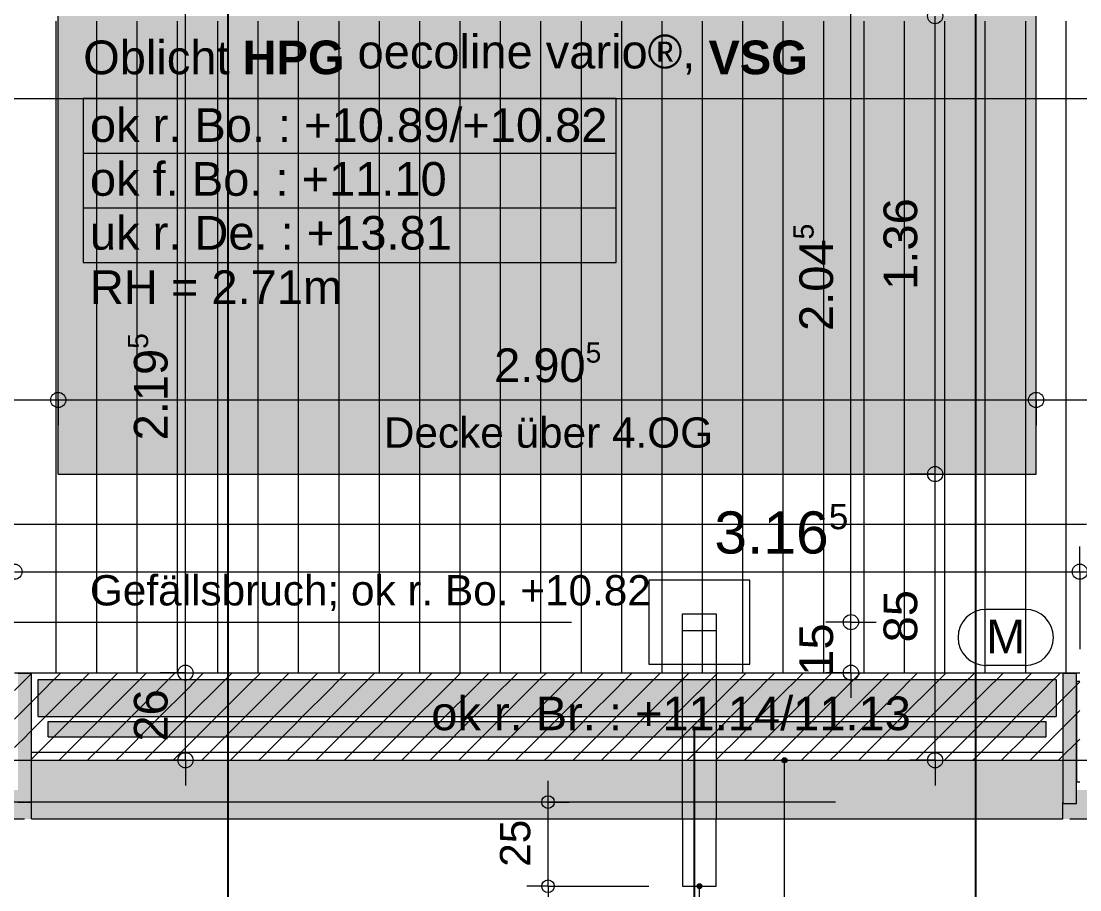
# Model space of a CAD drawing. Header units: metres. Extents: x 0.003 to 0.843, y 0.003 to 0.597.
# Drawn here: x 0.3917 to 0.4546, y 0.1042 to 0.1558 of the extents above; entities that cross this region are included whole.
import ezdxf

# ---------------------------------------------------------------- set-up
doc = ezdxf.new("R2010")
doc.units = ezdxf.units.M
for name, pattern in [('AUSGEZOGEN', [0]), ('KURZGESTRICHELT', [0.0025, 0.0015, -0.001]), ('LINIE_17', [0.0005, 0, -0.0005]), ('LINIE_23', [0.0079, 0.004, -0.0013, 0, -0.0013, 0, -0.0013]), ('PHANTOM', [63.5, 31.75, -6.35, 6.35, -6.35, 6.35, -6.35]), ('PUNKT', [6.35, 0, -6.35]), ('RAND', [44.45, 12.7, -6.35, 12.7, -6.35, 0, -6.35]), ('STRICHPUNKT', [25.4, 12.7, -6.35, 0, -6.35]), ('VERDECKT', [9.525, 6.35, -3.175])]:
    doc.linetypes.add(name, pattern=pattern)
for name, color, linetype, lineweight in [('Allgemein', 7, 'AUSGEZOGEN', 18), ('Ausbau Raeume', 7, 'AUSGEZOGEN', 18), ('Bauachsen grob', 7, 'RAND', 13), ('Beton Ansicht', 7, 'AUSGEZOGEN', 13), ('Beton verdeckt vorne', 7, 'KURZGESTRICHELT', 13), ('Bodenplatte', 7, 'AUSGEZOGEN', 18), ('Decke', 7, 'AUSGEZOGEN', 35), ('Detailmasse', 7, 'AUSGEZOGEN', 13), ('Dichtung', 240, 'AUSGEZOGEN', 13), ('Elektro Text', 2, 'AUSGEZOGEN', 18), ('Holz Fassadenverkleidung', 7, 'AUSGEZOGEN', 18), ('Holzgelaender', 7, 'AUSGEZOGEN', 25), ('Konstruktion oben', 7, 'VERDECKT', 13), ('Rolladen', 7, 'AUSGEZOGEN', 13), ('Schnittbegrenzung', 7, 'AUSGEZOGEN', 13), ('Spengler', 7, 'AUSGEZOGEN', 18), ('Text Koten', 7, 'AUSGEZOGEN', 25), ('Text Werkplan Ausfuehrung', 7, 'AUSGEZOGEN', 25), ('Unterkonstruktion', 7, 'AUSGEZOGEN', 18), ('Vermassung Decke', 180, 'VERDECKT', 25), ('Werkplan- Ausfuehrungsmasse', 7, 'AUSGEZOGEN', 13)]:
    doc.layers.add(name, color=color, linetype=linetype, lineweight=lineweight)
doc.layers.add('Entwaesserungsb._ Retentionb', color=7, linetype='AUSGEZOGEN', lineweight=25, true_color=0x494949)
doc.styles.add('ARIAL', font='ARIAL.TTF')

msp = doc.modelspace()

# ---------------------------------------------------------------- hatches: boundary and pattern name
at = {"layer": 'Allgemein', "linetype": 'AUSGEZOGEN', "lineweight": 13}
for points in [[(0.39146, 0.117057), (0.39146, 0.109417), (0.39226, 0.109417), (0.39226, 0.117057)], [(0.45436, 0.109337), (0.45436, 0.117057), (0.45356, 0.117057), (0.45356, 0.109337)]]:
    msp.add_hatch(color=32, dxfattribs=at).paths.add_polyline_path(points)
at = {"layer": 'Decke', "linetype": 'RAND', "lineweight": 18, "true_color": 0xedf5de}
msp.add_hatch(color=7, dxfattribs=at).paths.add_polyline_path([(0.39386, 0.156097), (0.39386, 0.128897), (0.45196, 0.128897), (0.45196, 0.156097)])
at = {"layer": 'Holzgelaender', "linetype": 'AUSGEZOGEN', "lineweight": 13, "true_color": 0xe3e3e3}
msp.add_hatch(color=254, dxfattribs=at).paths.add_polyline_path([(0.39326, 0.114197), (0.39326, 0.113297), (0.45256, 0.113297), (0.45256, 0.114197)])
at = {"layer": 'Rolladen', "linetype": 'AUSGEZOGEN', "lineweight": 13, "true_color": 0xf2edfc}
msp.add_hatch(color=7, dxfattribs=at).paths.add_polyline_path([(0.39266, 0.116697), (0.39266, 0.114497), (0.45316, 0.114497), (0.45316, 0.116697)])
at = {"layer": 'Spengler', "linetype": 'AUSGEZOGEN', "lineweight": 13, "true_color": 0xfafafa}
for points in [[(0.39226, 0.111897), (0.39226, 0.108417), (0.45356, 0.108417), (0.45356, 0.111897)], [(0.39146, 0.110137), (0.38076, 0.110137), (0.38076, 0.109417), (0.37996, 0.109417), (0.37996, 0.108417), (0.39226, 0.108417), (0.39226, 0.109417), (0.39146, 0.109417)], [(0.50236, 0.110137), (0.45436, 0.110137), (0.45436, 0.109417), (0.45356, 0.109417), (0.45356, 0.108417), (0.50316, 0.108417), (0.50316, 0.109417), (0.50236, 0.109417)]]:
    msp.add_hatch(color=7, dxfattribs=at).paths.add_polyline_path(points)
at = {"layer": 'Text Koten', "linetype": 'AUSGEZOGEN', "lineweight": 13, "true_color": 0xf1f1f1}
msp.add_hatch(color=7, dxfattribs=at).paths.add_polyline_path([(0.39534, 0.151197), (0.39534, 0.141464), (0.427007, 0.141464), (0.427007, 0.151197)])
at = {"layer": 'Text Werkplan Ausfuehrung', "linetype": 'AUSGEZOGEN', "lineweight": 13, "true_color": 0xff8c8c}
for points in [[(0.436867, 0.111897), (0.437167, 0.111897), (0.437146, 0.111972)], [(0.436867, 0.111897), (0.437146, 0.111972), (0.436888, 0.111972)], [(0.436888, 0.111972), (0.437146, 0.111972), (0.437092, 0.112026)], [(0.436888, 0.111972), (0.437092, 0.112026), (0.436942, 0.112026)], [(0.436942, 0.112026), (0.437092, 0.112026), (0.437017, 0.112047)], [(0.436888, 0.111822), (0.437167, 0.111897), (0.436867, 0.111897)], [(0.436888, 0.111822), (0.437146, 0.111822), (0.437167, 0.111897)], [(0.436942, 0.111768), (0.437146, 0.111822), (0.436888, 0.111822)], [(0.436942, 0.111768), (0.437092, 0.111768), (0.437146, 0.111822)], [(0.437092, 0.111768), (0.436942, 0.111768), (0.437017, 0.111747)]]:
    msp.add_hatch(color=11, dxfattribs=at).paths.add_polyline_path(points)
at = {"layer": 'Text Werkplan Ausfuehrung', "linetype": 'AUSGEZOGEN', "lineweight": 13}
for points in [[(0.43181, 0.104417), (0.43211, 0.104417), (0.432089, 0.104492)], [(0.43181, 0.104417), (0.432089, 0.104492), (0.431831, 0.104492)], [(0.431831, 0.104492), (0.432089, 0.104492), (0.432035, 0.104546)], [(0.431831, 0.104492), (0.432035, 0.104546), (0.431885, 0.104546)], [(0.431885, 0.104546), (0.432035, 0.104546), (0.43196, 0.104567)], [(0.431831, 0.104342), (0.43211, 0.104417), (0.43181, 0.104417)], [(0.431831, 0.104342), (0.432089, 0.104342), (0.43211, 0.104417)], [(0.431885, 0.104288), (0.432089, 0.104342), (0.431831, 0.104342)], [(0.431885, 0.104288), (0.432035, 0.104288), (0.432089, 0.104342)], [(0.432035, 0.104288), (0.431885, 0.104288), (0.43196, 0.104267)]]:
    msp.add_hatch(color=240, dxfattribs=at).paths.add_polyline_path(points)

# ---------------------------------------------------------------- linework, layer by layer
at = {"layer": 'Allgemein', "color": 7, "linetype": 'AUSGEZOGEN', "lineweight": 13}
for p, q in [((0.39226, 0.117057), (0.39146, 0.117057)), ((0.39226, 0.109417), (0.39226, 0.117057)), ((0.45436, 0.117057), (0.45356, 0.117057)), ((0.45356, 0.117057), (0.45356, 0.109337)), ((0.45436, 0.116577), (0.45436, 0.117057)), ((0.45436, 0.111097), (0.45436, 0.116577)), ((0.45436, 0.110617), (0.45436, 0.111097)), ((0.45436, 0.109337), (0.45436, 0.110617)), ((0.39146, 0.109417), (0.39226, 0.109417)), ((0.45356, 0.109337), (0.45436, 0.109337))]:
    msp.add_line(p, q, dxfattribs=at)
at = {"layer": 'Ausbau Raeume', "color": 254, "linetype": 'AUSGEZOGEN', "lineweight": 18}
for p, q in [((0.393742, 0.148603), (0.393742, 0.155789)), ((0.396142, 0.148603), (0.396142, 0.155789)), ((0.398542, 0.148603), (0.398542, 0.155789)), ((0.400942, 0.148603), (0.400942, 0.155789)), ((0.403342, 0.148603), (0.403342, 0.155789)), ((0.405742, 0.148603), (0.405742, 0.155789)), ((0.408142, 0.148603), (0.408142, 0.155789)), ((0.410542, 0.148603), (0.410542, 0.155789)), ((0.412942, 0.148603), (0.412942, 0.155789)), ((0.415342, 0.148603), (0.415342, 0.155789)), ((0.417742, 0.148603), (0.417742, 0.155789)), ((0.420142, 0.148603), (0.420142, 0.155789)), ((0.422542, 0.148603), (0.422542, 0.155789)), ((0.424942, 0.148603), (0.424942, 0.155789)), ((0.427342, 0.148603), (0.427342, 0.155789)), ((0.429742, 0.148603), (0.429742, 0.155789)), ((0.432142, 0.148603), (0.432142, 0.155789)), ((0.434542, 0.148603), (0.434542, 0.155789)), ((0.436942, 0.148603), (0.436942, 0.155789)), ((0.439342, 0.148603), (0.439342, 0.155789)), ((0.441742, 0.148603), (0.441742, 0.155789)), ((0.444142, 0.148603), (0.444142, 0.155789)), ((0.446542, 0.148603), (0.446542, 0.155789)), ((0.448942, 0.148603), (0.448942, 0.155789)), ((0.451342, 0.148603), (0.451342, 0.155789)), ((0.453742, 0.148603), (0.453742, 0.155789)), ((0.393742, 0.141403), (0.393742, 0.148589)), ((0.396142, 0.141403), (0.396142, 0.148589)), ((0.398542, 0.141403), (0.398542, 0.148589)), ((0.400942, 0.141403), (0.400942, 0.148589)), ((0.403342, 0.141403), (0.403342, 0.148589)), ((0.405742, 0.141403), (0.405742, 0.148589)), ((0.408142, 0.141403), (0.408142, 0.148589)), ((0.410542, 0.141403), (0.410542, 0.148589)), ((0.412942, 0.141403), (0.412942, 0.148589)), ((0.415342, 0.141403), (0.415342, 0.148589)), ((0.417742, 0.141403), (0.417742, 0.148589)), ((0.420142, 0.141403), (0.420142, 0.148589)), ((0.422542, 0.141403), (0.422542, 0.148589)), ((0.424942, 0.141403), (0.424942, 0.148589)), ((0.427342, 0.141403), (0.427342, 0.148589)), ((0.429742, 0.141403), (0.429742, 0.148589)), ((0.432142, 0.141403), (0.432142, 0.148589)), ((0.434542, 0.141403), (0.434542, 0.148589)), ((0.436942, 0.141403), (0.436942, 0.148589)), ((0.439342, 0.141403), (0.439342, 0.148589)), ((0.441742, 0.141403), (0.441742, 0.148589)), ((0.444142, 0.141403), (0.444142, 0.148589)), ((0.446542, 0.141403), (0.446542, 0.148589)), ((0.448942, 0.141403), (0.448942, 0.148589)), ((0.451342, 0.141403), (0.451342, 0.148589)), ((0.453742, 0.141403), (0.453742, 0.148589)), ((0.393742, 0.134203), (0.393742, 0.141389)), ((0.396142, 0.134203), (0.396142, 0.141389)), ((0.398542, 0.134203), (0.398542, 0.141389)), ((0.400942, 0.134203), (0.400942, 0.141389)), ((0.403342, 0.134203), (0.403342, 0.141389)), ((0.405742, 0.134203), (0.405742, 0.141389)), ((0.408142, 0.134203), (0.408142, 0.141389)), ((0.410542, 0.134203), (0.410542, 0.141389)), ((0.412942, 0.134203), (0.412942, 0.141389)), ((0.415342, 0.134203), (0.415342, 0.141389)), ((0.417742, 0.134203), (0.417742, 0.141389)), ((0.420142, 0.134203), (0.420142, 0.141389)), ((0.422542, 0.134203), (0.422542, 0.141389)), ((0.424942, 0.134203), (0.424942, 0.141389)), ((0.427342, 0.134203), (0.427342, 0.141389)), ((0.429742, 0.134203), (0.429742, 0.141389)), ((0.432142, 0.134203), (0.432142, 0.141389)), ((0.434542, 0.134203), (0.434542, 0.141389)), ((0.436942, 0.134203), (0.436942, 0.141389)), ((0.439342, 0.134203), (0.439342, 0.141389)), ((0.441742, 0.134203), (0.441742, 0.141389)), ((0.444142, 0.134203), (0.444142, 0.141389)), ((0.446542, 0.134203), (0.446542, 0.141389)), ((0.448942, 0.134203), (0.448942, 0.141389)), ((0.451342, 0.134203), (0.451342, 0.141389)), ((0.453742, 0.134203), (0.453742, 0.141389)), ((0.393742, 0.127003), (0.393742, 0.134189)), ((0.396142, 0.127003), (0.396142, 0.134189)), ((0.398542, 0.127003), (0.398542, 0.134189)), ((0.400942, 0.127003), (0.400942, 0.134189)), ((0.403342, 0.127003), (0.403342, 0.134189)), ((0.405742, 0.127003), (0.405742, 0.134189)), ((0.408142, 0.127003), (0.408142, 0.134189)), ((0.410542, 0.127003), (0.410542, 0.134189)), ((0.412942, 0.127003), (0.412942, 0.134189)), ((0.415342, 0.127003), (0.415342, 0.134189)), ((0.417742, 0.127003), (0.417742, 0.134189)), ((0.420142, 0.127003), (0.420142, 0.134189)), ((0.422542, 0.127003), (0.422542, 0.134189)), ((0.424942, 0.127003), (0.424942, 0.134189)), ((0.427342, 0.127003), (0.427342, 0.134189)), ((0.429742, 0.127003), (0.429742, 0.134189)), ((0.432142, 0.127003), (0.432142, 0.134189)), ((0.434542, 0.127003), (0.434542, 0.134189)), ((0.436942, 0.127003), (0.436942, 0.134189)), ((0.439342, 0.127003), (0.439342, 0.134189)), ((0.441742, 0.127003), (0.441742, 0.134189)), ((0.444142, 0.127003), (0.444142, 0.134189)), ((0.446542, 0.127003), (0.446542, 0.134189)), ((0.448942, 0.127003), (0.448942, 0.134189)), ((0.451342, 0.127003), (0.451342, 0.134189)), ((0.453742, 0.127003), (0.453742, 0.134189)), ((0.393742, 0.119803), (0.393742, 0.126989)), ((0.396142, 0.119803), (0.396142, 0.126989)), ((0.398542, 0.119803), (0.398542, 0.126989)), ((0.400942, 0.119803), (0.400942, 0.126989)), ((0.403342, 0.119803), (0.403342, 0.126989)), ((0.405742, 0.119803), (0.405742, 0.126989)), ((0.408142, 0.119803), (0.408142, 0.126989)), ((0.410542, 0.119803), (0.410542, 0.126989)), ((0.412942, 0.119803), (0.412942, 0.126989)), ((0.415342, 0.119803), (0.415342, 0.126989)), ((0.417742, 0.119803), (0.417742, 0.126989)), ((0.420142, 0.119803), (0.420142, 0.126989)), ((0.422542, 0.119803), (0.422542, 0.126989)), ((0.424942, 0.119803), (0.424942, 0.126989)), ((0.427342, 0.119803), (0.427342, 0.126989)), ((0.429742, 0.119803), (0.429742, 0.126989)), ((0.432142, 0.119803), (0.432142, 0.126989)), ((0.434542, 0.119803), (0.434542, 0.126989)), ((0.436942, 0.119803), (0.436942, 0.126989)), ((0.439342, 0.119803), (0.439342, 0.126989)), ((0.441742, 0.119803), (0.441742, 0.126989)), ((0.444142, 0.119803), (0.444142, 0.126989)), ((0.446542, 0.119803), (0.446542, 0.126989)), ((0.448942, 0.119803), (0.448942, 0.126989)), ((0.451342, 0.119803), (0.451342, 0.126989)), ((0.453742, 0.119803), (0.453742, 0.126989)), ((0.393742, 0.117097), (0.393742, 0.119789)), ((0.396142, 0.117097), (0.396142, 0.119789)), ((0.398542, 0.117097), (0.398542, 0.119789)), ((0.400942, 0.117097), (0.400942, 0.119789)), ((0.403342, 0.117097), (0.403342, 0.119789)), ((0.405742, 0.117097), (0.405742, 0.119789)), ((0.408142, 0.117097), (0.408142, 0.119789)), ((0.410542, 0.117097), (0.410542, 0.119789)), ((0.412942, 0.117097), (0.412942, 0.119789)), ((0.415342, 0.117097), (0.415342, 0.119789)), ((0.417742, 0.117097), (0.417742, 0.119789)), ((0.420142, 0.117097), (0.420142, 0.119789)), ((0.422542, 0.117097), (0.422542, 0.119789)), ((0.424942, 0.117097), (0.424942, 0.119789)), ((0.427342, 0.117097), (0.427342, 0.119789)), ((0.429742, 0.117097), (0.429742, 0.119789)), ((0.432142, 0.117097), (0.432142, 0.119789)), ((0.434542, 0.117097), (0.434542, 0.119789)), ((0.436942, 0.117097), (0.436942, 0.119789)), ((0.439342, 0.117097), (0.439342, 0.119789)), ((0.441742, 0.117097), (0.441742, 0.119789)), ((0.444142, 0.117097), (0.444142, 0.119789)), ((0.446542, 0.117097), (0.446542, 0.119789)), ((0.448942, 0.117097), (0.448942, 0.119789)), ((0.451342, 0.117097), (0.451342, 0.119789)), ((0.453742, 0.117097), (0.453742, 0.119789))]:
    msp.add_line(p, q, dxfattribs=at)
at = {"layer": 'Bauachsen grob', "color": 32, "linetype": 'LINIE_23', "lineweight": 25, "true_color": 0xc36e14}
msp.add_line((0.43166, 0.013897), (0.43166, 0.581), dxfattribs=at)
at = {"layer": 'Beton Ansicht', "color": 7, "linetype": 'AUSGEZOGEN', "lineweight": 13}
msp.add_line((0.39126, 0.117097), (0.45456, 0.117097), dxfattribs=at)
at = {"layer": 'Beton verdeckt vorne', "color": 7, "linetype": 'VERDECKT', "lineweight": 13}
msp.add_line((0.39126, 0.111897), (0.45456, 0.111897), dxfattribs=at)
at = {"layer": 'Bodenplatte', "color": 92, "linetype": 'VERDECKT', "lineweight": 18, "true_color": 0x00c600}
msp.add_line((0.31916, 0.111897), (0.63756, 0.111897), dxfattribs=at)
at = {"layer": 'Decke', "color": 92, "linetype": 'RAND', "lineweight": 18, "true_color": 0x00c600}
for p, q in [((0.39386, 0.128897), (0.39386, 0.156097)), ((0.45196, 0.128897), (0.45196, 0.156097)), ((0.39386, 0.128897), (0.45196, 0.128897))]:
    msp.add_line(p, q, dxfattribs=at)
at = {"layer": 'Decke', "color": 92, "linetype": 'LINIE_17', "lineweight": 18, "true_color": 0x00c600}
msp.add_line((0.45496, 0.125897), (0.39086, 0.125897), dxfattribs=at)
at = {"layer": 'Decke', "color": 92, "linetype": 'PHANTOM', "lineweight": 18, "true_color": 0x00c600}
msp.add_line((0.31916, 0.111897), (0.63756, 0.111897), dxfattribs=at)
at = {"layer": 'Detailmasse', "color": 253, "linetype": 'AUSGEZOGEN', "lineweight": 13, "true_color": 0xa0a0a0}
for p, q in [((0.44096, 0.120097), (0.44096, 0.160997)), ((0.44096, 0.120097), (0.43946, 0.120097)), ((0.44096, 0.120097), (0.44246, 0.120097)), ((0.44096, 0.120097), (0.44096, 0.120097)), ((0.44096, 0.117097), (0.44096, 0.120097)), ((0.44096, 0.117097), (0.43946, 0.117097)), ((0.44096, 0.117097), (0.44246, 0.117097)), ((0.44096, 0.117097), (0.44096, 0.117097)), ((0.44096, 0.117097), (0.44096, 0.115597))]:
    msp.add_line(p, q, dxfattribs=at)
at = {"layer": 'Detailmasse', "color": 240, "linetype": 'AUSGEZOGEN', "lineweight": 13}
for p, q in [((0.42296, 0.109417), (0.42296, 0.110667)), ((0.42296, 0.109417), (0.42171, 0.109417)), ((0.42296, 0.109417), (0.42421, 0.109417)), ((0.42296, 0.109417), (0.42336, 0.109417)), ((0.42296, 0.104417), (0.42296, 0.109417)), ((0.42296, 0.104417), (0.42171, 0.104417)), ((0.42296, 0.104417), (0.42421, 0.104417)), ((0.42296, 0.104417), (0.42896, 0.104417)), ((0.42296, 0.104417), (0.42296, 0.103167))]:
    msp.add_line(p, q, dxfattribs=at)
at = {"layer": 'Detailmasse', "color": 253, "linetype": 'AUSGEZOGEN', "lineweight": 13, "true_color": 0xa0a0a0}
for centre in [(0.44096, 0.120097), (0.44096, 0.117097)]:
    msp.add_circle(centre, 0.00045, dxfattribs=at)
at = {"layer": 'Detailmasse', "color": 240, "linetype": 'AUSGEZOGEN', "lineweight": 13}
for centre in [(0.42296, 0.109417), (0.42296, 0.104417)]:
    msp.add_circle(centre, 0.000375, dxfattribs=at)
at = {"layer": 'Dichtung', "color": 21, "linetype": 'AUSGEZOGEN', "lineweight": 13, "true_color": 0xffa8a8}
for p, q in [((0.39126, 0.116043), (0.392315, 0.117097)), ((0.393266, 0.116351), (0.394012, 0.117097)), ((0.394114, 0.115503), (0.395709, 0.117097)), ((0.397084, 0.116776), (0.397406, 0.117097)), ((0.397933, 0.115927), (0.399103, 0.117097)), ((0.398781, 0.115078), (0.4008, 0.117097)), ((0.401751, 0.116351), (0.402497, 0.117097)), ((0.4026, 0.115503), (0.404194, 0.117097)), ((0.405569, 0.116776), (0.405891, 0.117097)), ((0.406418, 0.115927), (0.407588, 0.117097)), ((0.407266, 0.115078), (0.409285, 0.117097)), ((0.410236, 0.116351), (0.410982, 0.117097)), ((0.411085, 0.115503), (0.412679, 0.117097)), ((0.414055, 0.116776), (0.414377, 0.117097)), ((0.414903, 0.115927), (0.416074, 0.117097)), ((0.415752, 0.115078), (0.417771, 0.117097)), ((0.418722, 0.116351), (0.419468, 0.117097)), ((0.41957, 0.115503), (0.421165, 0.117097)), ((0.42254, 0.116776), (0.422862, 0.117097)), ((0.423389, 0.115927), (0.424559, 0.117097)), ((0.424237, 0.115078), (0.426256, 0.117097)), ((0.427207, 0.116351), (0.427953, 0.117097)), ((0.428055, 0.115503), (0.42965, 0.117097)), ((0.431025, 0.116776), (0.431347, 0.117097)), ((0.431874, 0.115927), (0.433044, 0.117097)), ((0.432722, 0.115078), (0.434741, 0.117097)), ((0.435692, 0.116351), (0.436438, 0.117097)), ((0.436541, 0.115503), (0.438135, 0.117097)), ((0.439511, 0.116776), (0.439832, 0.117097)), ((0.440359, 0.115927), (0.441529, 0.117097)), ((0.441208, 0.115078), (0.443227, 0.117097)), ((0.444177, 0.116351), (0.444924, 0.117097)), ((0.445026, 0.115503), (0.446621, 0.117097)), ((0.447996, 0.116776), (0.448318, 0.117097)), ((0.448844, 0.115927), (0.450015, 0.117097)), ((0.449693, 0.115078), (0.451712, 0.117097)), ((0.452663, 0.116351), (0.453409, 0.117097)), ((0.394963, 0.114654), (0.39708, 0.116771)), ((0.403448, 0.114654), (0.405565, 0.116771)), ((0.411933, 0.114654), (0.41405, 0.116771)), ((0.420419, 0.114654), (0.422536, 0.116771)), ((0.428904, 0.114654), (0.431021, 0.116771)), ((0.437389, 0.114654), (0.439506, 0.116771)), ((0.445874, 0.114654), (0.447992, 0.116771)), ((0.453511, 0.115503), (0.45456, 0.116551)), ((0.39126, 0.114345), (0.393262, 0.116347)), ((0.395811, 0.113806), (0.397928, 0.115923)), ((0.39963, 0.11423), (0.401747, 0.116347)), ((0.404297, 0.113806), (0.406414, 0.115923)), ((0.408115, 0.11423), (0.410232, 0.116347)), ((0.412782, 0.113806), (0.414899, 0.115923)), ((0.4166, 0.11423), (0.418717, 0.116347)), ((0.421267, 0.113806), (0.423384, 0.115923)), ((0.425086, 0.11423), (0.427203, 0.116347)), ((0.429752, 0.113806), (0.43187, 0.115923)), ((0.433571, 0.11423), (0.435688, 0.116347)), ((0.438238, 0.113806), (0.440355, 0.115923)), ((0.442056, 0.11423), (0.444173, 0.116347)), ((0.446723, 0.113806), (0.44884, 0.115923)), ((0.450541, 0.11423), (0.452658, 0.116347)), ((0.391993, 0.113381), (0.39411, 0.115498)), ((0.400478, 0.113381), (0.402595, 0.115498)), ((0.408964, 0.113381), (0.411081, 0.115498)), ((0.417449, 0.113381), (0.419566, 0.115498)), ((0.425934, 0.113381), (0.428051, 0.115498)), ((0.434419, 0.113381), (0.436536, 0.115498)), ((0.442905, 0.113381), (0.445022, 0.115498)), ((0.45139, 0.113381), (0.453507, 0.115498)), ((0.392841, 0.112533), (0.394959, 0.11465)), ((0.39666, 0.112957), (0.398777, 0.115074)), ((0.401327, 0.112533), (0.403444, 0.11465)), ((0.405145, 0.112957), (0.407262, 0.115074)), ((0.409812, 0.112533), (0.411929, 0.11465)), ((0.41363, 0.112957), (0.415748, 0.115074)), ((0.418297, 0.112533), (0.420414, 0.11465)), ((0.422116, 0.112957), (0.424233, 0.115074)), ((0.426783, 0.112533), (0.4289, 0.11465)), ((0.430601, 0.112957), (0.432718, 0.115074)), ((0.435268, 0.112533), (0.437385, 0.11465)), ((0.439086, 0.112957), (0.441203, 0.115074)), ((0.443753, 0.112533), (0.44587, 0.11465)), ((0.447572, 0.112957), (0.449689, 0.115074)), ((0.452238, 0.112533), (0.454356, 0.11465)), ((0.45436, 0.114654), (0.45456, 0.114854)), ((0.397508, 0.112109), (0.399625, 0.114226)), ((0.405994, 0.112109), (0.408111, 0.114226)), ((0.414479, 0.112109), (0.416596, 0.114226)), ((0.422964, 0.112109), (0.425081, 0.114226)), ((0.43145, 0.112109), (0.433567, 0.114226)), ((0.439935, 0.112109), (0.442052, 0.114226)), ((0.44842, 0.112109), (0.450537, 0.114226)), ((0.39126, 0.112648), (0.391989, 0.113377)), ((0.393903, 0.111897), (0.395807, 0.113801)), ((0.398994, 0.111897), (0.400474, 0.113377)), ((0.402388, 0.111897), (0.404292, 0.113801)), ((0.407479, 0.111897), (0.408959, 0.113377)), ((0.410874, 0.111897), (0.412778, 0.113801)), ((0.415965, 0.111897), (0.417445, 0.113377)), ((0.419359, 0.111897), (0.421263, 0.113801)), ((0.42445, 0.111897), (0.42593, 0.113377)), ((0.427844, 0.111897), (0.429748, 0.113801)), ((0.432935, 0.111897), (0.434415, 0.113377)), ((0.436329, 0.111897), (0.438234, 0.113801)), ((0.441421, 0.111897), (0.4429, 0.113377)), ((0.444815, 0.111897), (0.446719, 0.113801)), ((0.449906, 0.111897), (0.451386, 0.113377)), ((0.3956, 0.111897), (0.396656, 0.112953)), ((0.404085, 0.111897), (0.405141, 0.112953)), ((0.412571, 0.111897), (0.413626, 0.112953)), ((0.421056, 0.111897), (0.422111, 0.112953)), ((0.429541, 0.111897), (0.430597, 0.112953)), ((0.438027, 0.111897), (0.439082, 0.112953)), ((0.446512, 0.111897), (0.447567, 0.112953)), ((0.4533, 0.111897), (0.45456, 0.113157)), ((0.392206, 0.111897), (0.392837, 0.112529)), ((0.397297, 0.111897), (0.397504, 0.112104)), ((0.400691, 0.111897), (0.401323, 0.112529)), ((0.405782, 0.111897), (0.405989, 0.112104)), ((0.409177, 0.111897), (0.409808, 0.112529)), ((0.414268, 0.111897), (0.414475, 0.112104)), ((0.417662, 0.111897), (0.418293, 0.112529)), ((0.422753, 0.111897), (0.42296, 0.112104)), ((0.426147, 0.111897), (0.426778, 0.112529)), ((0.431238, 0.111897), (0.431445, 0.112104)), ((0.434632, 0.111897), (0.435264, 0.112529)), ((0.439724, 0.111897), (0.439931, 0.112104)), ((0.443118, 0.111897), (0.443749, 0.112529)), ((0.448209, 0.111897), (0.448416, 0.112104)), ((0.451603, 0.111897), (0.452234, 0.112529))]:
    msp.add_line(p, q, dxfattribs=at)
at = {"layer": 'Elektro Text', "color": 40, "linetype": 'AUSGEZOGEN', "lineweight": 18}
for p, q in [((0.451321, 0.120857), (0.448993, 0.120857)), ((0.451321, 0.117524), (0.448993, 0.117524))]:
    msp.add_line(p, q, dxfattribs=at)
for centre, start, end in [((0.448993, 0.119191), 90, 270), ((0.451321, 0.119191), 270, 90)]:
    msp.add_arc(centre, 0.001667, start, end, dxfattribs=at)
at = {"layer": 'Entwaesserungsb._ Retentionb', "color": 7, "linetype": 'LINIE_17', "lineweight": 13}
msp.add_line((0.32436, 0.120097), (0.63236, 0.120097), dxfattribs=at)
at = {"layer": 'Holz Fassadenverkleidung', "color": 7, "linetype": 'LINIE_17', "lineweight": 13}
msp.add_line((0.64004, 0.109417), (0.31668, 0.109417), dxfattribs=at)
at = {"layer": 'Holzgelaender', "color": 7, "linetype": 'AUSGEZOGEN', "lineweight": 13}
for p, q in [((0.39326, 0.113297), (0.39326, 0.114197)), ((0.39326, 0.114197), (0.45256, 0.114197)), ((0.45256, 0.113297), (0.45256, 0.114197)), ((0.39326, 0.113297), (0.45256, 0.113297))]:
    msp.add_line(p, q, dxfattribs=at)
at = {"layer": 'Konstruktion oben', "color": 7, "linetype": 'PUNKT', "lineweight": 18}
for p, q in [((0.39226, 0.112377), (0.45356, 0.112377)), ((0.64004, 0.109417), (0.31668, 0.109417))]:
    msp.add_line(p, q, dxfattribs=at)
at = {"layer": 'Rolladen', "color": 202, "linetype": 'PHANTOM', "lineweight": 13}
for p, q in [((0.39266, 0.114497), (0.39266, 0.116697)), ((0.39266, 0.116697), (0.45316, 0.116697)), ((0.45316, 0.116697), (0.45316, 0.114497)), ((0.39266, 0.114497), (0.45316, 0.114497))]:
    msp.add_line(p, q, dxfattribs=at)
at = {"layer": 'Schnittbegrenzung', "color": 14, "linetype": 'STRICHPUNKT', "lineweight": 25, "true_color": 0xb20000}
msp.add_line((0.44836, 0.256097), (0.44836, 0.010297), dxfattribs=at)
at = {"layer": 'Schnittbegrenzung', "color": 27, "linetype": 'STRICHPUNKT', "lineweight": 25, "true_color": 0x825028}
msp.add_line((0.40396, 0.010297), (0.40396, 0.226197), dxfattribs=at)
at = {"layer": 'Spengler', "color": 240, "linetype": 'LINIE_17', "lineweight": 13}
for p, q in [((0.43496, 0.122597), (0.42896, 0.122597)), ((0.42896, 0.122597), (0.42896, 0.117597)), ((0.43496, 0.117597), (0.43496, 0.122597)), ((0.42896, 0.117597), (0.43496, 0.117597))]:
    msp.add_line(p, q, dxfattribs=at)
at = {"layer": 'Spengler', "color": 240, "linetype": 'VERDECKT', "lineweight": 18}
for p, q in [((0.43096, 0.120597), (0.43296, 0.120597)), ((0.43096, 0.108417), (0.43096, 0.120597)), ((0.43296, 0.120597), (0.43296, 0.108417)), ((0.43096, 0.119597), (0.43296, 0.119597))]:
    msp.add_line(p, q, dxfattribs=at)
at = {"layer": 'Spengler', "color": 7, "linetype": 'AUSGEZOGEN', "lineweight": 13}
for p, q in [((0.39226, 0.111897), (0.45356, 0.111897)), ((0.39226, 0.108417), (0.39226, 0.109417)), ((0.45356, 0.108417), (0.45356, 0.109417)), ((0.38036, 0.108417), (0.39186, 0.108417)), ((0.39226, 0.108417), (0.45356, 0.108417)), ((0.45396, 0.108417), (0.50276, 0.108417))]:
    msp.add_line(p, q, dxfattribs=at)
at = {"layer": 'Spengler', "color": 240, "linetype": 'AUSGEZOGEN', "lineweight": 13}
for p, q in [((0.43096, 0.108417), (0.43096, 0.104417)), ((0.43296, 0.104417), (0.43296, 0.108417)), ((0.43096, 0.104417), (0.43296, 0.104417))]:
    msp.add_line(p, q, dxfattribs=at)
at = {"layer": 'Text Koten', "color": 7, "linetype": 'AUSGEZOGEN', "lineweight": 13}
for p, q in [((0.39534, 0.151197), (0.39534, 0.141464)), ((0.427007, 0.151197), (0.39534, 0.151197)), ((0.427007, 0.141464), (0.427007, 0.151197)), ((0.39534, 0.147953), (0.427007, 0.147953)), ((0.39534, 0.144708), (0.427007, 0.144708)), ((0.39534, 0.141464), (0.427007, 0.141464))]:
    msp.add_line(p, q, dxfattribs=at)
at = {"layer": 'Text Werkplan Ausfuehrung', "color": 11, "linetype": 'AUSGEZOGEN', "lineweight": 13, "true_color": 0xff8c8c}
for p, q in [((0.437017, 0.112047), (0.437017, 0.112047)), ((0.436867, 0.111897), (0.436867, 0.111897)), ((0.437017, 0.093811), (0.437017, 0.111897)), ((0.437017, 0.111747), (0.437017, 0.111747)), ((0.437167, 0.111897), (0.437167, 0.111897))]:
    msp.add_line(p, q, dxfattribs=at)
at = {"layer": 'Text Werkplan Ausfuehrung', "color": 240, "linetype": 'AUSGEZOGEN', "lineweight": 13}
for p, q in [((0.43196, 0.104567), (0.43196, 0.104567)), ((0.43181, 0.104417), (0.43181, 0.104417)), ((0.43196, 0.100891), (0.43196, 0.104417)), ((0.43196, 0.104267), (0.43196, 0.104267)), ((0.43211, 0.104417), (0.43211, 0.104417))]:
    msp.add_line(p, q, dxfattribs=at)
at = {"layer": 'Text Werkplan Ausfuehrung', "color": 11, "linetype": 'AUSGEZOGEN', "lineweight": 13, "true_color": 0xff8c8c}
msp.add_circle((0.437017, 0.111897), 0.00015, dxfattribs=at)
at = {"layer": 'Text Werkplan Ausfuehrung', "color": 240, "linetype": 'AUSGEZOGEN', "lineweight": 13}
msp.add_circle((0.43196, 0.104417), 0.00015, dxfattribs=at)
at = {"layer": 'Unterkonstruktion', "color": 7, "linetype": 'AUSGEZOGEN', "lineweight": 13}
for p, q in [((0.45456, 0.116577), (0.45436, 0.116577)), ((0.45436, 0.116577), (0.45436, 0.110617)), ((0.45436, 0.110617), (0.45456, 0.110617))]:
    msp.add_line(p, q, dxfattribs=at)
at = {"layer": 'Vermassung Decke', "color": 92, "linetype": 'AUSGEZOGEN', "lineweight": 13, "true_color": 0x00c600}
for p, q in [((0.44596, 0.128897), (0.44596, 0.156097)), ((0.39386, 0.133297), (0.39386, 0.134797)), ((0.45196, 0.133297), (0.45196, 0.134797)), ((0.37836, 0.133297), (0.39386, 0.133297)), ((0.39386, 0.133297), (0.39386, 0.131797)), ((0.39386, 0.133297), (0.39386, 0.133297)), ((0.39386, 0.133297), (0.45196, 0.133297)), ((0.45196, 0.133297), (0.45196, 0.131797)), ((0.45196, 0.133297), (0.45196, 0.133297)), ((0.45196, 0.133297), (0.47636, 0.133297)), ((0.44596, 0.128897), (0.44446, 0.128897)), ((0.44596, 0.128897), (0.44746, 0.128897)), ((0.44596, 0.128897), (0.44596, 0.128897)), ((0.44596, 0.111897), (0.44596, 0.128897)), ((0.401416, 0.117097), (0.399916, 0.117097)), ((0.401416, 0.117097), (0.402916, 0.117097)), ((0.401416, 0.117097), (0.401416, 0.117097)), ((0.401416, 0.111897), (0.401416, 0.117097)), ((0.401416, 0.111897), (0.399916, 0.111897)), ((0.401416, 0.111897), (0.402916, 0.111897)), ((0.401416, 0.111897), (0.401416, 0.111897)), ((0.401416, 0.111897), (0.401416, 0.110397)), ((0.44596, 0.111897), (0.44446, 0.111897)), ((0.44596, 0.111897), (0.44746, 0.111897)), ((0.44596, 0.111897), (0.44596, 0.111897)), ((0.44596, 0.111897), (0.44596, 0.110397))]:
    msp.add_line(p, q, dxfattribs=at)
msp.add_lwpolyline([(0.401416, 0.117097), (0.401416, 0.123152), (0.401416, 0.123152), (0.401416, 0.160997)], dxfattribs=at)
for centre in [(0.44596, 0.156097), (0.39386, 0.133297), (0.45196, 0.133297), (0.44596, 0.128897), (0.401416, 0.117097), (0.401416, 0.111897), (0.44596, 0.111897)]:
    msp.add_circle(centre, 0.00045, dxfattribs=at)
at = {"layer": 'Werkplan- Ausfuehrungsmasse', "color": 7, "linetype": 'AUSGEZOGEN', "lineweight": 13}
for p, q in [((0.32596, 0.151197), (0.47636, 0.151197)), ((0.45456, 0.123097), (0.45456, 0.124597)), ((0.39126, 0.123097), (0.45456, 0.123097)), ((0.45456, 0.123097), (0.45456, 0.121597)), ((0.45456, 0.123097), (0.47636, 0.123097))]:
    msp.add_line(p, q, dxfattribs=at)
msp.add_lwpolyline([(0.45456, 0.123097), (0.45456, 0.121778), (0.45456, 0.121778), (0.45456, 0.121299), (0.45456, 0.121299), (0.45456, 0.118497)], dxfattribs=at)
for centre in [(0.39126, 0.123097), (0.45456, 0.123097)]:
    msp.add_circle(centre, 0.00045, dxfattribs=at)

# ---------------------------------------------------------------- texts
at = {"layer": 'Detailmasse', "color": 253, "linetype": 'AUSGEZOGEN', "lineweight": 18, "true_color": 0xa0a0a0, "attachment_point": 7, "rotation": 90, "style": 'ARIAL'}
for s, insert, char_height, width in [('5', (0.438759, 0.142834), 0.0012, 0.0006), ('2.04', (0.439926, 0.137396), 0.002, 0.001), ('15', (0.439926, 0.11692), 0.002, 0.001)]:
    msp.add_mtext(s, dxfattribs=dict(at, insert=insert, char_height=char_height, width=width))
at = {"layer": 'Detailmasse', "color": 240, "linetype": 'AUSGEZOGEN', "lineweight": 18, "insert": (0.421929, 0.105569), "char_height": 0.0018, "width": 0.0009, "attachment_point": 7, "rotation": 90, "style": 'ARIAL'}
msp.add_mtext('25', dxfattribs=at)
at = {"layer": 'Elektro Text', "color": 40, "linetype": 'AUSGEZOGEN', "lineweight": 18, "insert": (0.448993, 0.118257), "char_height": 0.002, "width": 0.001, "attachment_point": 7, "style": 'ARIAL'}
msp.add_mtext('M', dxfattribs=at)
at = {"layer": 'Entwaesserungsb._ Retentionb', "color": 7, "linetype": 'AUSGEZOGEN', "lineweight": 18, "insert": (0.39574, 0.120759), "char_height": 0.0018, "width": 0.0009, "attachment_point": 7, "style": 'ARIAL'}
msp.add_mtext('Gefällsbruch;\\~ok\\~r.\\~Bo.\\~+10.82', dxfattribs=at)
at = {"layer": 'Text Koten', "color": 7, "linetype": 'AUSGEZOGEN', "lineweight": 18, "char_height": 0.002, "width": 0.001, "attachment_point": 7, "style": 'ARIAL'}
for s, insert in [('ok\\~r.\\~Bo.\\~:\\~+10.89/+10.82', (0.39574, 0.148597)), ('ok\\~f.\\~Bo.\\~:\\~+11.10', (0.39574, 0.145397)), ('uk\\~r.\\~De.\\~:\\~+13.81', (0.39574, 0.142197)), ('RH\\~=\\~2.71m', (0.39574, 0.138997)), ('ok\\~r.\\~Br.\\~:\\~+11.14/11.13', (0.416023, 0.113654))]:
    msp.add_mtext(s, dxfattribs=dict(at, insert=insert))
at = {"layer": 'Text Werkplan Ausfuehrung', "color": 7, "linetype": 'AUSGEZOGEN', "lineweight": 18, "char_height": 0.002, "width": 0.001, "attachment_point": 7, "style": 'ARIAL'}
for s, insert in [('Oblicht\\~', (0.39534, 0.152617)), ('oecoline\\~vario®,\\~', (0.411643, 0.152617)), ('\\fArial|i0|b1|c0|p0;HPG\\~', (0.404812, 0.152617)), ('\\fArial|i0|b1|c0|p0;VSG', (0.432494, 0.152617))]:
    msp.add_mtext(s, dxfattribs=dict(at, insert=insert))
at = {"layer": 'Vermassung Decke', "color": 92, "linetype": 'AUSGEZOGEN', "lineweight": 18, "true_color": 0x00c600, "attachment_point": 7, "rotation": 90, "style": 'ARIAL'}
for s, insert, char_height, width in [('1.36', (0.444925, 0.139843), 0.002, 0.001), ('5', (0.399215, 0.136334), 0.0012, 0.0006), ('2.19', (0.400382, 0.130896), 0.002, 0.001), ('85', (0.444926, 0.118899), 0.002, 0.001), ('26', (0.400382, 0.113008), 0.002, 0.001)]:
    msp.add_mtext(s, dxfattribs=dict(at, insert=insert, char_height=char_height, width=width))
at = {"layer": 'Vermassung Decke', "color": 92, "linetype": 'AUSGEZOGEN', "lineweight": 18, "true_color": 0x00c600, "attachment_point": 7, "style": 'ARIAL'}
for s, insert, char_height, width in [('5', (0.425196, 0.135498), 0.0012, 0.0006), ('2.90', (0.419758, 0.134331), 0.002, 0.001), ('Decke\\~über\\~4.OG', (0.413205, 0.130435), 0.0018, 0.0009)]:
    msp.add_mtext(s, dxfattribs=dict(at, insert=insert, char_height=char_height, width=width))
at = {"layer": 'Werkplan- Ausfuehrungsmasse', "color": 7, "linetype": 'AUSGEZOGEN', "lineweight": 25, "attachment_point": 7, "style": 'ARIAL'}
for s, insert, char_height, width in [('5', (0.439641, 0.1256), 0.0015, 0.00075), ('3.16', (0.432843, 0.124142), 0.0025, 0.00125)]:
    msp.add_mtext(s, dxfattribs=dict(at, insert=insert, char_height=char_height, width=width))

doc.saveas('drawing.dxf')
